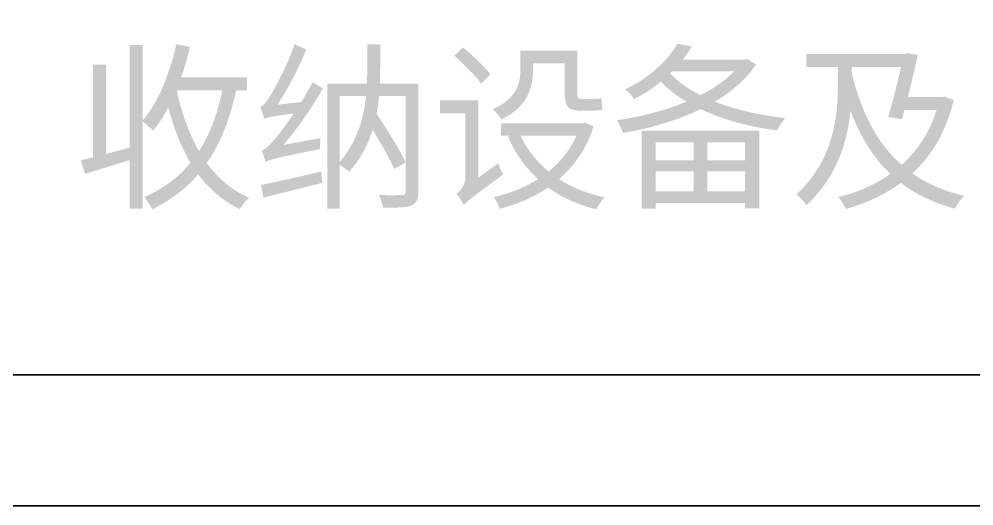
# Model space of a CAD drawing. Header units: millimetres. Extents: x -4600 to 229000, y -4300 to 19460.
# Drawn here: x 82454 to 85366, y -4300 to -2815 of the extents above; entities that cross this region are included whole.
import ezdxf

# ---------------------------------------------------------------- set-up
doc = ezdxf.new("R2010")
doc.units = ezdxf.units.MM
doc.header["$LTSCALE"] = 100
doc.layers.add('A-SHEET', color=7, linetype='Continuous', lineweight=35)
doc.layers.add('A-TEXT', color=7, linetype='Continuous', lineweight=18)

# ---------------------------------------------------------------- blocks, each defined once
blk = doc.blocks.new('A03_SHEET')
at = {"layer": 'A-TEXT'}
h = blk.add_hatch(color=256, dxfattribs=at)
edge = h.paths.add_edge_path()
edge.add_spline(control_points=[(2933.4, -2891.6), (2913.2, -2981.7), (2878.3, -3068.4), (2830.8, -3124.1)], knot_values=[0, 0, 0, 0, 1, 1, 1, 1], degree=3, periodic=0)
edge.add_line((2830.8, -3124.1), (2830.8, -2894.3))
edge.add_line((2830.8, -2894.3), (2790.5, -2894.3))
edge.add_line((2790.5, -2894.3), (2790.5, -3207))
edge.add_line((2790.5, -3207), (2718.4, -3226.7))
edge.add_line((2718.4, -3226.7), (2718.4, -2954.4))
edge.add_line((2718.4, -2954.4), (2679.1, -2954.4))
edge.add_line((2679.1, -2954.4), (2679.1, -3236.5))
edge.add_line((2679.1, -3236.5), (2642, -3245.8))
edge.add_line((2642, -3245.8), (2655.1, -3287.2))
edge.add_line((2655.1, -3287.2), (2790.5, -3245.2))
edge.add_line((2790.5, -3245.2), (2790.5, -3393.7))
edge.add_line((2790.5, -3393.7), (2830.8, -3393.7))
edge.add_line((2830.8, -3393.7), (2830.8, -3127.4))
edge.add_spline(control_points=[(2830.8, -3127.4), (2840.7, -3135), (2856.5, -3148.6), (2862.5, -3155.7)], knot_values=[0, 0, 0, 0, 1, 1, 1, 1], degree=3, periodic=0)
edge.add_spline(control_points=[(2862.5, -3155.7), (2878.9, -3135.5), (2894.7, -3111), (2908.9, -3084.2)], knot_values=[0, 0, 0, 0, 1, 1, 1, 1], degree=3, periodic=0)
edge.add_spline(control_points=[(2908.9, -3084.2), (2925.2, -3147.5), (2947.6, -3204.8), (2976.5, -3253.4)], knot_values=[0, 0, 0, 0, 1, 1, 1, 1], degree=3, periodic=0)
edge.add_spline(control_points=[(2976.5, -3253.4), (2940, -3297.6), (2894.1, -3332), (2835.2, -3358.2)], knot_values=[0, 0, 0, 0, 1, 1, 1, 1], degree=3, periodic=0)
edge.add_spline(control_points=[(2835.2, -3358.2), (2843.4, -3367.5), (2855.4, -3385.5), (2859.8, -3395.3)], knot_values=[0, 0, 0, 0, 1, 1, 1, 1], degree=3, periodic=0)
edge.add_spline(control_points=[(2859.8, -3395.3), (2916.5, -3367.5), (2962.9, -3332), (3000, -3288.3)], knot_values=[0, 0, 0, 0, 1, 1, 1, 1], degree=3, periodic=0)
edge.add_spline(control_points=[(3000, -3288.3), (3033.8, -3334.2), (3075.9, -3370.2), (3127.1, -3394.7)], knot_values=[0, 0, 0, 0, 1, 1, 1, 1], degree=3, periodic=0)
edge.add_spline(control_points=[(3127.1, -3394.7), (3133.2, -3383.8), (3146.2, -3368), (3155, -3359.8)], knot_values=[0, 0, 0, 0, 1, 1, 1, 1], degree=3, periodic=0)
edge.add_spline(control_points=[(3155, -3359.8), (3102.6, -3337.4), (3060.6, -3300.9), (3026.2, -3254.5)], knot_values=[0, 0, 0, 0, 1, 1, 1, 1], degree=3, periodic=0)
edge.add_spline(control_points=[(3026.2, -3254.5), (3067.7, -3194.5), (3096, -3121.4), (3116.2, -3031.9)], knot_values=[0, 0, 0, 0, 1, 1, 1, 1], degree=3, periodic=0)
edge.add_line((3116.2, -3031.9), (3149, -3031.9))
edge.add_line((3149, -3031.9), (3149, -2993.1))
edge.add_line((3149, -2993.1), (2947.6, -2993.1))
edge.add_spline(control_points=[(2947.6, -2993.1), (2958.5, -2963.1), (2967.3, -2931.4), (2974.9, -2899.8)], knot_values=[0, 0, 0, 0, 1, 1, 1, 1], degree=3, periodic=0)
edge.add_line((2974.9, -2899.8), (2933.4, -2891.6))
edge = h.paths.add_edge_path(flags=0)
edge.add_spline(control_points=[(3073.7, -3031.9), (3058.4, -3105), (3035.5, -3166.6), (3002.7, -3217.9)], knot_values=[0, 0, 0, 0, 1, 1, 1, 1], degree=3, periodic=0)
edge.add_spline(control_points=[(3002.7, -3217.9), (2971.6, -3164.5), (2949.2, -3101.2), (2934.5, -3031.9)], knot_values=[0, 0, 0, 0, 1, 1, 1, 1], degree=3, periodic=0)
edge.add_line((2934.5, -3031.9), (3073.7, -3031.9))
h = blk.add_hatch(color=256, dxfattribs=at)
edge = h.paths.add_edge_path()
edge.add_spline(control_points=[(3201.4, -3119.2), (3209.5, -3115.3), (3222.6, -3112.1), (3291.4, -3102.8)], knot_values=[0, 0, 0, 0, 1, 1, 1, 1], degree=3, periodic=0)
edge.add_spline(control_points=[(3291.4, -3102.8), (3266.8, -3139.4), (3244.5, -3168.3), (3234.7, -3179.2)], knot_values=[0, 0, 0, 0, 1, 1, 1, 1], degree=3, periodic=0)
edge.add_spline(control_points=[(3234.7, -3179.2), (3217.2, -3199.9), (3204.6, -3213.6), (3193.2, -3215.8)], knot_values=[0, 0, 0, 0, 1, 1, 1, 1], degree=3, periodic=0)
edge.add_spline(control_points=[(3193.2, -3215.8), (3197.5, -3225), (3203.5, -3243), (3205.2, -3250.7)], knot_values=[0, 0, 0, 0, 1, 1, 1, 1], degree=3, periodic=0)
edge.add_spline(control_points=[(3205.2, -3250.7), (3216.1, -3244.1), (3234.7, -3238.7), (3372.2, -3211.4)], knot_values=[0, 0, 0, 0, 1, 1, 1, 1], degree=3, periodic=0)
edge.add_spline(control_points=[(3372.2, -3211.4), (3371.6, -3203.2), (3371.6, -3188.5), (3372.7, -3178.1)], knot_values=[0, 0, 0, 0, 1, 1, 1, 1], degree=3, periodic=0)
edge.add_line((3372.7, -3178.1), (3259.8, -3198.8))
edge.add_spline(control_points=[(3259.8, -3198.8), (3302.3, -3149.2), (3344.9, -3088.1), (3380.4, -3026.4)], knot_values=[0, 0, 0, 0, 1, 1, 1, 1], degree=3, periodic=0)
edge.add_line((3380.4, -3026.4), (3348.7, -3007.3))
edge.add_spline(control_points=[(3348.7, -3007.3), (3338.3, -3028), (3326.3, -3048.2), (3314.3, -3067.9)], knot_values=[0, 0, 0, 0, 1, 1, 1, 1], degree=3, periodic=0)
edge.add_line((3314.3, -3067.9), (3241.2, -3076.1))
edge.add_spline(control_points=[(3241.2, -3076.1), (3273.9, -3028), (3305.6, -2966.4), (3329.6, -2908)], knot_values=[0, 0, 0, 0, 1, 1, 1, 1], degree=3, periodic=0)
edge.add_line((3329.6, -2908), (3293.6, -2891.6))
edge.add_spline(control_points=[(3293.6, -2891.6), (3271.8, -2957.6), (3231.9, -3029.7), (3219.9, -3048.2), (3207.9, -3067.3), (3198.6, -3080.4), (3189.4, -3082.6)], knot_values=[0, 0, 0, 0, 1, 1, 1, 2, 2, 2, 2], degree=3, periodic=0)
edge.add_spline(control_points=[(3189.4, -3082.6), (3193.7, -3092.4), (3199.7, -3111.5), (3201.4, -3119.2)], knot_values=[0, 0, 0, 0, 1, 1, 1, 1], degree=3, periodic=0)
h = blk.add_hatch(color=256, dxfattribs=at)
edge = h.paths.add_edge_path()
edge.add_line((3515.7, -2892.2), (3515.7, -2964.2))
edge.add_line((3515.7, -2964.2), (3514.6, -3012.2))
edge.add_line((3514.6, -3012.2), (3393.5, -3012.2))
edge.add_line((3393.5, -3012.2), (3393.5, -3393.1))
edge.add_line((3393.5, -3393.1), (3431.7, -3393.1))
edge.add_line((3431.7, -3393.1), (3431.7, -3260))
edge.add_spline(control_points=[(3431.7, -3260), (3441.5, -3265.4), (3453.5, -3274.1), (3460, -3281.2)], knot_values=[0, 0, 0, 0, 1, 1, 1, 1], degree=3, periodic=0)
edge.add_spline(control_points=[(3460, -3281.2), (3495.5, -3241.4), (3517.9, -3197.2), (3532.1, -3152.5)], knot_values=[0, 0, 0, 0, 1, 1, 1, 1], degree=3, periodic=0)
edge.add_spline(control_points=[(3532.1, -3152.5), (3558.3, -3195.6), (3584.4, -3242), (3598.1, -3272.5)], knot_values=[0, 0, 0, 0, 1, 1, 1, 1], degree=3, periodic=0)
edge.add_line((3598.1, -3272.5), (3632.5, -3251.8))
edge.add_spline(control_points=[(3632.5, -3251.8), (3615, -3214.1), (3576.8, -3153), (3544.1, -3103.9)], knot_values=[0, 0, 0, 0, 1, 1, 1, 1], degree=3, periodic=0)
edge.add_spline(control_points=[(3544.1, -3103.9), (3547.3, -3085.9), (3550.1, -3067.9), (3551.7, -3049.9)], knot_values=[0, 0, 0, 0, 1, 1, 1, 1], degree=3, periodic=0)
edge.add_line((3551.7, -3049.9), (3632.5, -3049.9))
edge.add_line((3632.5, -3049.9), (3632.5, -3341.3))
edge.add_spline(control_points=[(3632.5, -3341.3), (3632.5, -3348.9), (3629.7, -3351.6), (3621.6, -3351.6)], knot_values=[0, 0, 0, 0, 1, 1, 1, 1], degree=3, periodic=0)
edge.add_spline(control_points=[(3621.6, -3351.6), (3612.8, -3352.2), (3582.8, -3352.7), (3551.2, -3351.6)], knot_values=[0, 0, 0, 0, 1, 1, 1, 1], degree=3, periodic=0)
edge.add_spline(control_points=[(3551.2, -3351.6), (3556.6, -3362), (3562.1, -3379.5), (3563.7, -3390.4)], knot_values=[0, 0, 0, 0, 1, 1, 1, 1], degree=3, periodic=0)
edge.add_spline(control_points=[(3563.7, -3390.4), (3606.8, -3390.4), (3633.6, -3389.8), (3649.9, -3383.8)], knot_values=[0, 0, 0, 0, 1, 1, 1, 1], degree=3, periodic=0)
edge.add_spline(control_points=[(3649.9, -3383.8), (3665.8, -3376.7), (3671.2, -3364.2), (3671.2, -3341.3)], knot_values=[0, 0, 0, 0, 1, 1, 1, 1], degree=3, periodic=0)
edge.add_line((3671.2, -3341.3), (3671.2, -3012.2))
edge.add_line((3671.2, -3012.2), (3553.9, -3012.2))
edge.add_line((3553.9, -3012.2), (3555, -2964.7))
edge.add_line((3555, -2964.7), (3555, -2892.2))
edge.add_line((3555, -2892.2), (3515.7, -2892.2))
edge = h.paths.add_edge_path(flags=0)
edge.add_line((3431.7, -3250.7), (3431.7, -3049.9))
edge.add_line((3431.7, -3049.9), (3511.9, -3049.9))
edge.add_spline(control_points=[(3511.9, -3049.9), (3504.8, -3117), (3485.1, -3188.5), (3431.7, -3250.7)], knot_values=[0, 0, 0, 0, 1, 1, 1, 1], degree=3, periodic=0)
h = blk.add_hatch(color=256, dxfattribs=at)
edge = h.paths.add_edge_path()
edge.add_spline(control_points=[(3780.9, -2926.5), (3809.8, -2952.2), (3846.4, -2988.7), (3863.3, -3012.2)], knot_values=[0, 0, 0, 0, 1, 1, 1, 1], degree=3, periodic=0)
edge.add_line((3863.3, -3012.2), (3891.1, -2983.3))
edge.add_spline(control_points=[(3891.1, -2983.3), (3873.7, -2960.9), (3837.1, -2925.4), (3807.6, -2901.4)], knot_values=[0, 0, 0, 0, 1, 1, 1, 1], degree=3, periodic=0)
edge.add_line((3807.6, -2901.4), (3780.9, -2926.5))
h = blk.add_hatch(color=256, dxfattribs=at)
edge = h.paths.add_edge_path()
edge.add_line((3982.3, -2911.3), (3982.3, -2971.8))
edge.add_spline(control_points=[(3982.3, -2971.8), (3982.3, -3012.2), (3970.3, -3057.5), (3898.2, -3090.2)], knot_values=[0, 0, 0, 0, 1, 1, 1, 1], degree=3, periodic=0)
edge.add_spline(control_points=[(3898.2, -3090.2), (3905.9, -3096.8), (3920.1, -3112.6), (3925, -3120.8)], knot_values=[0, 0, 0, 0, 1, 1, 1, 1], degree=3, periodic=0)
edge.add_spline(control_points=[(3925, -3120.8), (4003.5, -3083.2), (4021, -3024.2), (4021, -2972.9)], knot_values=[0, 0, 0, 0, 1, 1, 1, 1], degree=3, periodic=0)
edge.add_line((4021, -2972.9), (4021, -2949.5))
edge.add_line((4021, -2949.5), (4117.6, -2949.5))
edge.add_line((4117.6, -2949.5), (4117.6, -3037.3))
edge.add_spline(control_points=[(4117.6, -3037.3), (4117.6, -3078.8), (4125.2, -3094.1), (4163.4, -3094.1), (4169.4, -3094.1), (4196.2, -3094.1), (4204.4, -3094.1), (4215.3, -3094.1), (4226.7, -3093.5), (4233.3, -3091.3)], knot_values=[0, 0, 0, 0, 1, 1, 1, 2, 2, 2, 3, 3, 3, 3], degree=3, periodic=0)
edge.add_spline(control_points=[(4233.3, -3091.3), (4231.7, -3082.1), (4230.6, -3066.2), (4229.5, -3055.9)], knot_values=[0, 0, 0, 0, 1, 1, 1, 1], degree=3, periodic=0)
edge.add_spline(control_points=[(4229.5, -3055.9), (4222.9, -3057.5), (4211.5, -3058.6), (4203.8, -3058.6), (4196.7, -3058.6), (4172.2, -3058.6), (4166.2, -3058.6), (4157.4, -3058.6), (4156.3, -3053.7), (4156.3, -3037.9)], knot_values=[0, 0, 0, 0, 1, 1, 1, 2, 2, 2, 3, 3, 3, 3], degree=3, periodic=0)
edge.add_line((4156.3, -3037.9), (4156.3, -2911.3))
edge.add_line((4156.3, -2911.3), (3982.3, -2911.3))
h = blk.add_hatch(color=256, dxfattribs=at)
edge = h.paths.add_edge_path()
edge.add_spline(control_points=[(4461.4, -2890), (4434.1, -2937.4), (4380.6, -2992), (4301.5, -3029.1)], knot_values=[0, 0, 0, 0, 1, 1, 1, 1], degree=3, periodic=0)
edge.add_spline(control_points=[(4301.5, -3029.1), (4310.8, -3035.7), (4323.3, -3049.3), (4329.9, -3059.1)], knot_values=[0, 0, 0, 0, 1, 1, 1, 1], degree=3, periodic=0)
edge.add_spline(control_points=[(4329.9, -3059.1), (4360.4, -3043.3), (4387.2, -3025.3), (4410.6, -3006.2)], knot_values=[0, 0, 0, 0, 1, 1, 1, 1], degree=3, periodic=0)
edge.add_spline(control_points=[(4410.6, -3006.2), (4433, -3029.1), (4459.2, -3049.3), (4489.2, -3066.8)], knot_values=[0, 0, 0, 0, 1, 1, 1, 1], degree=3, periodic=0)
edge.add_spline(control_points=[(4489.2, -3066.8), (4422.6, -3094.6), (4347.3, -3113.7), (4276.4, -3123.5)], knot_values=[0, 0, 0, 0, 1, 1, 1, 1], degree=3, periodic=0)
edge.add_spline(control_points=[(4276.4, -3123.5), (4283.5, -3132.8), (4291.7, -3150.8), (4295, -3162.3)], knot_values=[0, 0, 0, 0, 1, 1, 1, 1], degree=3, periodic=0)
edge.add_spline(control_points=[(4295, -3162.3), (4374.1, -3149.2), (4458.1, -3125.7), (4532.3, -3089.7)], knot_values=[0, 0, 0, 0, 1, 1, 1, 1], degree=3, periodic=0)
edge.add_spline(control_points=[(4532.3, -3089.7), (4600.5, -3122.4), (4681.3, -3143.7), (4765.3, -3154.6)], knot_values=[0, 0, 0, 0, 1, 1, 1, 1], degree=3, periodic=0)
edge.add_spline(control_points=[(4765.3, -3154.6), (4770.8, -3143.2), (4781.7, -3126.3), (4791, -3117)], knot_values=[0, 0, 0, 0, 1, 1, 1, 1], degree=3, periodic=0)
edge.add_spline(control_points=[(4791, -3117), (4713.5, -3108.3), (4638.7, -3091.9), (4575.4, -3066.8)], knot_values=[0, 0, 0, 0, 1, 1, 1, 1], degree=3, periodic=0)
edge.add_spline(control_points=[(4575.4, -3066.8), (4627.3, -3036.2), (4671.5, -2998.6), (4701, -2953.3)], knot_values=[0, 0, 0, 0, 1, 1, 1, 1], degree=3, periodic=0)
edge.add_line((4701, -2953.3), (4674.2, -2936.4))
edge.add_line((4674.2, -2936.4), (4667.1, -2938.5))
edge.add_line((4667.1, -2938.5), (4477.8, -2938.5))
edge.add_spline(control_points=[(4477.8, -2938.5), (4488.1, -2925.4), (4497.4, -2912.3), (4505.6, -2898.7)], knot_values=[0, 0, 0, 0, 1, 1, 1, 1], degree=3, periodic=0)
edge.add_line((4505.6, -2898.7), (4461.4, -2890))
edge = h.paths.add_edge_path(flags=0)
edge.add_spline(control_points=[(4633.8, -2974.6), (4607.6, -3002.4), (4572.2, -3026.4), (4531.8, -3047.1)], knot_values=[0, 0, 0, 0, 1, 1, 1, 1], degree=3, periodic=0)
edge.add_spline(control_points=[(4531.8, -3047.1), (4494.7, -3028.6), (4463, -3006.2), (4439.6, -2980.6)], knot_values=[0, 0, 0, 0, 1, 1, 1, 1], degree=3, periodic=0)
edge.add_line((4439.6, -2980.6), (4445.6, -2974.6))
edge.add_line((4445.6, -2974.6), (4633.8, -2974.6))
h = blk.add_hatch(color=256, dxfattribs=at)
edge = h.paths.add_edge_path()
edge.add_line((4854.8, -2921.1), (4854.8, -2960.9))
edge.add_line((4854.8, -2960.9), (4950.9, -2960.9))
edge.add_line((4950.9, -2960.9), (4950.9, -3006.8))
edge.add_spline(control_points=[(4950.9, -3006.8), (4950.9, -3104.4), (4942.2, -3240.9), (4824.8, -3349.5)], knot_values=[0, 0, 0, 0, 1, 1, 1, 1], degree=3, periodic=0)
edge.add_spline(control_points=[(4824.8, -3349.5), (4834.1, -3356.5), (4848.8, -3372.9), (4854.8, -3383.3)], knot_values=[0, 0, 0, 0, 1, 1, 1, 1], degree=3, periodic=0)
edge.add_spline(control_points=[(4854.8, -3383.3), (4949.8, -3293.8), (4979.8, -3187.9), (4989.1, -3094.6)], knot_values=[0, 0, 0, 0, 1, 1, 1, 1], degree=3, periodic=0)
edge.add_spline(control_points=[(4989.1, -3094.6), (5018.6, -3172.1), (5057.3, -3236.5), (5110.8, -3287.2)], knot_values=[0, 0, 0, 0, 1, 1, 1, 1], degree=3, periodic=0)
edge.add_spline(control_points=[(5110.8, -3287.2), (5063.3, -3321.1), (5009.3, -3344), (4952, -3357.6)], knot_values=[0, 0, 0, 0, 1, 1, 1, 1], degree=3, periodic=0)
edge.add_spline(control_points=[(4952, -3357.6), (4960.2, -3366.9), (4970.5, -3383.3), (4975.4, -3394.2)], knot_values=[0, 0, 0, 0, 1, 1, 1, 1], degree=3, periodic=0)
edge.add_spline(control_points=[(4975.4, -3394.2), (5036.6, -3376.7), (5093.3, -3351.1), (5143, -3314.5)], knot_values=[0, 0, 0, 0, 1, 1, 1, 1], degree=3, periodic=0)
edge.add_spline(control_points=[(5143, -3314.5), (5188.3, -3349.5), (5242.3, -3375.6), (5307.8, -3393.1)], knot_values=[0, 0, 0, 0, 1, 1, 1, 1], degree=3, periodic=0)
edge.add_spline(control_points=[(5307.8, -3393.1), (5313.8, -3381.1), (5326.3, -3363.1), (5336.2, -3354.4)], knot_values=[0, 0, 0, 0, 1, 1, 1, 1], degree=3, periodic=0)
edge.add_spline(control_points=[(5336.2, -3354.4), (5273.9, -3339.6), (5222.1, -3316.7), (5177.9, -3285.6)], knot_values=[0, 0, 0, 0, 1, 1, 1, 1], degree=3, periodic=0)
edge.add_spline(control_points=[(5177.9, -3285.6), (5236.3, -3232.1), (5280.5, -3159.5), (5304, -3062.4)], knot_values=[0, 0, 0, 0, 1, 1, 1, 1], degree=3, periodic=0)
edge.add_line((5304, -3062.4), (5276.1, -3051))
edge.add_line((5276.1, -3051), (5269, -3053.1))
edge.add_line((5269, -3053.1), (5164.3, -3053.1))
edge.add_spline(control_points=[(5164.3, -3053.1), (5175.7, -3008.4), (5186.6, -2961.5), (5194.3, -2924.4)], knot_values=[0, 0, 0, 0, 1, 1, 1, 1], degree=3, periodic=0)
edge.add_line((5194.3, -2924.4), (5163.2, -2918.9))
edge.add_line((5163.2, -2918.9), (5156.1, -2921.1))
edge.add_line((5156.1, -2921.1), (4854.8, -2921.1))
edge = h.paths.add_edge_path(flags=0)
edge.add_spline(control_points=[(5145.2, -3260), (5068.2, -3191.7), (5021.3, -3096.2), (4992.9, -2978.9)], knot_values=[0, 0, 0, 0, 1, 1, 1, 1], degree=3, periodic=0)
edge.add_line((4992.9, -2978.9), (4992.9, -2960.9))
edge.add_line((4992.9, -2960.9), (5143.5, -2960.9))
edge.add_spline(control_points=[(5143.5, -2960.9), (5133.2, -3006.2), (5117.9, -3067.3), (5104.2, -3113.7)], knot_values=[0, 0, 0, 0, 1, 1, 1, 1], degree=3, periodic=0)
edge.add_line((5104.2, -3113.7), (5146.2, -3120.3))
edge.add_line((5146.2, -3120.3), (5153.9, -3091.9))
edge.add_line((5153.9, -3091.9), (5252.1, -3091.9))
edge.add_spline(control_points=[(5252.1, -3091.9), (5230.3, -3161.7), (5192.6, -3216.8), (5145.2, -3260)], knot_values=[0, 0, 0, 0, 1, 1, 1, 1], degree=3, periodic=0)
h = blk.add_hatch(color=256, dxfattribs=at)
edge = h.paths.add_edge_path()
edge.add_line((3737.8, -3063), (3737.8, -3102.3))
edge.add_line((3737.8, -3102.3), (3814.7, -3102.3))
edge.add_line((3814.7, -3102.3), (3814.7, -3298.2))
edge.add_spline(control_points=[(3814.7, -3298.2), (3814.7, -3323.3), (3797.8, -3341.3), (3787.4, -3347.8)], knot_values=[0, 0, 0, 0, 1, 1, 1, 1], degree=3, periodic=0)
edge.add_spline(control_points=[(3787.4, -3347.8), (3795.1, -3356), (3806, -3372.9), (3809.8, -3382.7)], knot_values=[0, 0, 0, 0, 1, 1, 1, 1], degree=3, periodic=0)
edge.add_spline(control_points=[(3809.8, -3382.7), (3818, -3371.8), (3832.7, -3360.9), (3929.9, -3288.9)], knot_values=[0, 0, 0, 0, 1, 1, 1, 1], degree=3, periodic=0)
edge.add_spline(control_points=[(3929.9, -3288.9), (3925, -3280.7), (3918.4, -3265.4), (3915.1, -3254.5)], knot_values=[0, 0, 0, 0, 1, 1, 1, 1], degree=3, periodic=0)
edge.add_line((3915.1, -3254.5), (3854.6, -3298.7))
edge.add_line((3854.6, -3298.7), (3854.6, -3063))
edge.add_line((3854.6, -3063), (3737.8, -3063))
h = blk.add_hatch(color=256, dxfattribs=at)
edge = h.paths.add_edge_path()
edge.add_line((3923.9, -3132.8), (3923.9, -3171))
edge.add_line((3923.9, -3171), (3952.3, -3171))
edge.add_line((3952.3, -3171), (3944.6, -3173.7))
edge.add_spline(control_points=[(3944.6, -3173.7), (3966.4, -3223.9), (3997.5, -3267.6), (4036.3, -3303.1)], knot_values=[0, 0, 0, 0, 1, 1, 1, 1], degree=3, periodic=0)
edge.add_spline(control_points=[(4036.3, -3303.1), (3995.4, -3329.3), (3948.4, -3347.3), (3900.4, -3358.2)], knot_values=[0, 0, 0, 0, 1, 1, 1, 1], degree=3, periodic=0)
edge.add_spline(control_points=[(3900.4, -3358.2), (3908, -3366.9), (3916.8, -3383.3), (3920.1, -3393.7)], knot_values=[0, 0, 0, 0, 1, 1, 1, 1], degree=3, periodic=0)
edge.add_spline(control_points=[(3920.1, -3393.7), (3973, -3379.5), (4023.2, -3358.7), (4067.4, -3328.7)], knot_values=[0, 0, 0, 0, 1, 1, 1, 1], degree=3, periodic=0)
edge.add_spline(control_points=[(4067.4, -3328.7), (4108.9, -3359.3), (4158.5, -3381.7), (4214.7, -3395.3)], knot_values=[0, 0, 0, 0, 1, 1, 1, 1], degree=3, periodic=0)
edge.add_spline(control_points=[(4214.7, -3395.3), (4219.6, -3383.8), (4231.1, -3367.5), (4239.8, -3358.7)], knot_values=[0, 0, 0, 0, 1, 1, 1, 1], degree=3, periodic=0)
edge.add_spline(control_points=[(4239.8, -3358.7), (4187.4, -3347.8), (4140.5, -3328.7), (4100.7, -3303.1)], knot_values=[0, 0, 0, 0, 1, 1, 1, 1], degree=3, periodic=0)
edge.add_spline(control_points=[(4100.7, -3303.1), (4147.1, -3262.7), (4184.2, -3210.3), (4206, -3142.1)], knot_values=[0, 0, 0, 0, 1, 1, 1, 1], degree=3, periodic=0)
edge.add_line((4206, -3142.1), (4180.9, -3131.2))
edge.add_line((4180.9, -3131.2), (4173.8, -3132.8))
edge.add_line((4173.8, -3132.8), (3923.9, -3132.8))
edge = h.paths.add_edge_path(flags=0)
edge.add_spline(control_points=[(4153.6, -3171), (4134, -3214.7), (4104.5, -3250.7), (4068.5, -3279.6)], knot_values=[0, 0, 0, 0, 1, 1, 1, 1], degree=3, periodic=0)
edge.add_spline(control_points=[(4068.5, -3279.6), (4031.9, -3249.6), (4003, -3213), (3983.4, -3171)], knot_values=[0, 0, 0, 0, 1, 1, 1, 1], degree=3, periodic=0)
edge.add_line((3983.4, -3171), (4153.6, -3171))
h = blk.add_hatch(color=256, dxfattribs=at)
h.paths.add_polyline_path([(4352.8, -3155.2), (4352.8, -3393.7), (4395.4, -3393.7), (4395.4, -3376.2), (4667.1, -3376.2), (4667.1, -3392.6), (4711.3, -3392.6), (4711.3, -3155.2), (4352.8, -3155.2)])
h.paths.add_polyline_path([(4395.4, -3279.6), (4511.1, -3279.6), (4511.1, -3340.2), (4395.4, -3340.2), (4395.4, -3279.6)], flags=0)
h.paths.add_polyline_path([(4667.1, -3279.6), (4667.1, -3340.2), (4553.1, -3340.2), (4553.1, -3279.6), (4667.1, -3279.6)], flags=0)
h.paths.add_polyline_path([(4395.4, -3246.3), (4395.4, -3191.2), (4511.1, -3191.2), (4511.1, -3246.3), (4395.4, -3246.3)], flags=0)
h.paths.add_polyline_path([(4667.1, -3246.3), (4553.1, -3246.3), (4553.1, -3191.2), (4667.1, -3191.2), (4667.1, -3246.3)], flags=0)
h = blk.add_hatch(color=256, dxfattribs=at)
edge = h.paths.add_edge_path()
edge.add_line((3191.5, -3321.1), (3199.2, -3359.8))
edge.add_spline(control_points=[(3199.2, -3359.8), (3248.8, -3346.7), (3315.4, -3330.9), (3378.7, -3314.5)], knot_values=[0, 0, 0, 0, 1, 1, 1, 1], degree=3, periodic=0)
edge.add_line((3378.7, -3314.5), (3375.4, -3280.2))
edge.add_spline(control_points=[(3375.4, -3280.2), (3306.7, -3296), (3237.4, -3311.8), (3191.5, -3321.1)], knot_values=[0, 0, 0, 0, 1, 1, 1, 1], degree=3, periodic=0)
at = {"layer": 'A-SHEET'}
for points in [[(-4600, -4300), (29000, -4300), (29000, 19460), (-4600, 19460)], [(-4200, -3900), (28600, -3900), (28600, 19060), (-4200, 19060)]]:
    blk.add_lwpolyline(points, close=True, dxfattribs=at)

msp = doc.modelspace()

# ---------------------------------------------------------------- block references
msp.add_blockref('A03_SHEET', (80000, 0))

doc.saveas('drawing.dxf')
